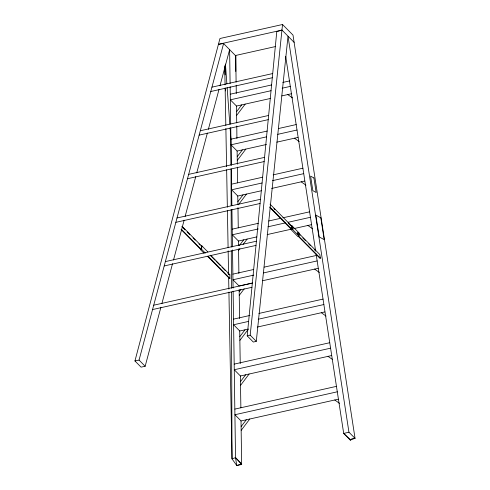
<?xml version="1.0" encoding="UTF-8"?>
<svg xmlns="http://www.w3.org/2000/svg" width="490" height="490" viewBox="0 0 490 490"><rect width="100%" height="100%" fill="white"/><g stroke="black" fill="none" stroke-linecap="round" stroke-linejoin="round"><path stroke-width="0.73" d="M228.922 292.126L232.015 458.873L236.75 465.5L241.65 464.477L241.693 463.889L235.537 457.654L233.118 291.121M316.087 253.961L343.698 433.436L350.816 440.112L349.811 439.622L355.054 438.379L348.941 432.192L288.01 36.193L256.288 341.346L253.318 342.057L247.211 335.871L276.776 31.63L281.989 30.086L294.123 42.373M256.288 341.346L250.182 335.16L282.528 24.5L219.967 38.508L134.946 360.952L141.059 367.139L145.163 366.275L160.91 307.23M205.341 253.067L201.58 249.257L201.941 245.931L201.078 246.06M145.163 366.275L139.056 360.089L223.599 43.537L218.411 44.327L281.989 30.086M161.896 303.537L172.529 263.681M173.515 259.994L184.142 220.139M185.128 216.445L195.761 176.59M196.741 172.897L207.374 133.041M208.36 129.354L218.993 89.499M219.973 85.805L229.62 49.643L230.104 83.625M236.572 111.677L241.705 104.885M236.627 115.426L245.184 104.107M237.227 156.665L242.36 149.873M237.282 160.414L245.833 149.095M237.883 201.653L243.016 194.861M238.385 204.808L246.488 194.083M239.389 245.508L243.665 239.849M238.587 250.39L239.941 248.602M243.089 244.43L247.144 239.071M239.187 291.624L240.902 289.363M239.243 295.378L244.198 288.824M239.843 336.612L244.976 329.825M239.898 340.36L248.001 329.641M240.498 381.6L245.631 374.807M240.553 385.348L249.104 374.029M241.147 426.588L246.28 419.795M241.203 430.336L249.759 419.017M241.019 420.916L241.65 464.477L235.537 457.654L232.015 458.873L231.439 292.144M291.017 225.951L291.887 225.694L298.863 232.768L299.01 235.978L297.706 236.364L290.729 229.296L290.668 228.009M290.729 229.296L292.028 228.91L299.01 235.978M298 233.026L298.863 232.768M298.435 232.897L319.829 254.561L320.387 258.199L319.952 258.328L298.141 236.235M247.211 335.871L250.182 335.16M348.941 432.192L343.698 433.436L349.854 439.671L350.816 440.112M235.794 71.509L235.757 55.444L275.619 46.519M211.95 87.153L272.703 73.549M210.786 91.514L272.293 77.739M230.257 94.196L271.699 84.917M282.804 82.43L289.461 80.942M271.056 90.705L230.337 99.819L236.492 106.054L270.584 98.423M282.16 88.218L290.3 86.393M281.793 95.911L291.244 93.792M200.306 130.763L268.63 115.462M199.136 135.124L268.22 119.652M230.998 165.185L230.906 139.185L267.252 131.044M278.375 128.558L296.174 124.57M266.597 136.833L230.992 144.807L237.148 151.043L266.474 144.477M277.726 134.34L297.014 130.022M276.795 142.161L297.957 137.427M188.656 174.373L264.557 157.376M187.492 178.734L264.147 161.565M231.562 184.173L262.769 177.184M273.169 174.857L302.887 168.199M262.113 182.972L231.641 189.795L237.797 196.031L261.274 190.769M272.52 180.645L303.727 173.656M271.625 188.454L304.67 181.055M177.006 217.983L260.484 199.289M175.843 222.344L260.08 203.479M232.217 229.161L258.261 223.324M268.679 220.996L280.58 218.326M282.816 217.829L309.6 211.827M258.346 228.946L232.297 234.784L238.446 241.013L238.471 245.508M268.024 226.784L285.137 222.95M288.114 222.282L310.44 217.284M238.452 241.019L256.778 236.915M267.154 234.588L291.605 229.112M294.57 228.45L311.383 224.683M165.363 261.593L256.411 241.203M164.193 265.954L256.007 245.398M232.873 274.143L253.734 269.476M264.165 267.136L316.32 255.462M253.814 275.098L232.952 279.772L239.108 286.001L252.252 283.061M263.504 272.93L317.159 260.913M262.646 280.733L318.096 268.318M153.713 305.203L252.338 283.122M152.549 309.564L251.934 287.312M233.522 319.131L249.931 315.456M258.885 313.453L323.033 299.09M248.522 321.416L233.608 324.754L239.763 330.989L248.448 329.047M258.224 319.241L323.872 304.541M257.373 327.044L324.809 311.946M234.177 364.119L329.746 342.718M330.585 348.176L234.257 369.742L240.412 375.977L331.522 355.575M234.833 409.107L336.459 386.353M337.298 391.804L234.912 414.73L241.068 420.965L338.235 399.209M134.946 360.952L139.056 360.089M201.58 249.257L200.281 249.453L204.042 253.263M207.264 256.527L208.562 256.325M207.699 256.46L229.51 278.547L229.939 278.485L229.89 274.737L229.455 274.798L227.85 273.175M287.771 94.57L292.518 97.933M294.484 138.204L299.231 141.567M301.197 181.833L305.944 185.196M307.91 225.461L312.657 228.824M314.623 269.096L319.37 272.458M321.336 312.724L326.083 316.087M328.049 356.353L332.202 359.299M334.762 399.987L339.509 403.344M282.528 24.5L293.002 35.102L355.054 438.379L349.401 439.708L349.854 439.671M223.599 43.537L235.715 55.829M270.051 204.152L291.452 225.823L291.593 229.038L269.782 206.952M273.898 208.618L274.97 209.702M288.341 223.244L290.484 225.412M298.533 233.565L300.137 235.188M302.814 237.901L305.484 240.608M308.694 243.855L310.299 245.484M314.58 249.814L315.652 250.898M298.575 236.107L320.387 258.199M269.88 207.619L291.158 229.167M201.941 245.931L207.846 251.915M182.249 226.49L201.513 245.998L201.151 249.324L181.465 229.387M210.627 255.235L229.89 274.737M181.821 226.558L185.03 229.81M187.168 231.978L189.844 234.686M193.054 237.938L195.192 240.1M198.94 243.898L200.006 244.976M210.198 255.296L215.012 260.172M216.084 261.256L220.359 265.592M221.964 267.215L225.173 270.468M208.128 256.393L229.939 278.485M181.031 229.455L200.716 249.392M241.65 464.477L241.331 463.522L240.97 463.718L241.509 464.048L236.75 465.5L235.537 457.654M285.682 56.356L315.627 250.966M225.431 64.08L226.87 83.802M227.146 87.6L229.804 124.013M230.079 127.804L230.906 139.185M291.887 225.694L292.028 228.91M224.959 68.006L225.161 74.884M225.571 88.647L225.639 90.938M224.72 65.721L225.075 84.844M225.131 87.906L225.829 125.385M225.884 128.441L226.594 166.686M226.65 169.748L227.348 207.227M227.403 210.284L228.095 247.762M228.156 250.825L228.591 274.535M228.652 277.597L228.867 289.069M235.757 55.444L236.1 82.259M236.192 85.18L236.266 93.584M236.443 106.005L236.737 122.923M236.78 125.924L236.915 138.554M237.099 150.994L237.338 164.162M237.381 167.164L237.607 182.905M237.754 195.982L237.926 204.649M237.969 207.65L238.263 227.893M238.569 248.889L238.881 273.518M239.157 289.517L239.579 318.616M239.714 330.94L240.235 363.605M240.363 375.928L240.878 407.845M230.147 86.644L230.692 124.044M230.741 127.829L231.286 165.246M231.341 169.032L231.874 205.69M231.929 209.475L232.474 246.893M232.517 249.925L233.075 288.096M231.011 169.013L231.139 205.72M231.151 209.549L231.28 247.021M231.292 250.843L231.427 288.322M313.918 177.962L310.599 176.106L312.841 190.653L316.16 192.509L313.918 177.962M320.815 217.854L315.836 215.067L319.192 236.884L324.172 239.665L320.815 217.854M297.626 233.05A0.974 0.355 73.5 0 0 298.318 234.428A0.974 0.355 73.5 0 0 298.251 232.995A0.974 0.355 73.5 0 0 297.626 233.05M292.395 227.746A0.974 0.355 73.5 0 0 293.081 229.124A0.974 0.355 73.5 0 0 293.014 227.691A0.974 0.355 73.5 0 0 292.395 227.746"/></g></svg>
